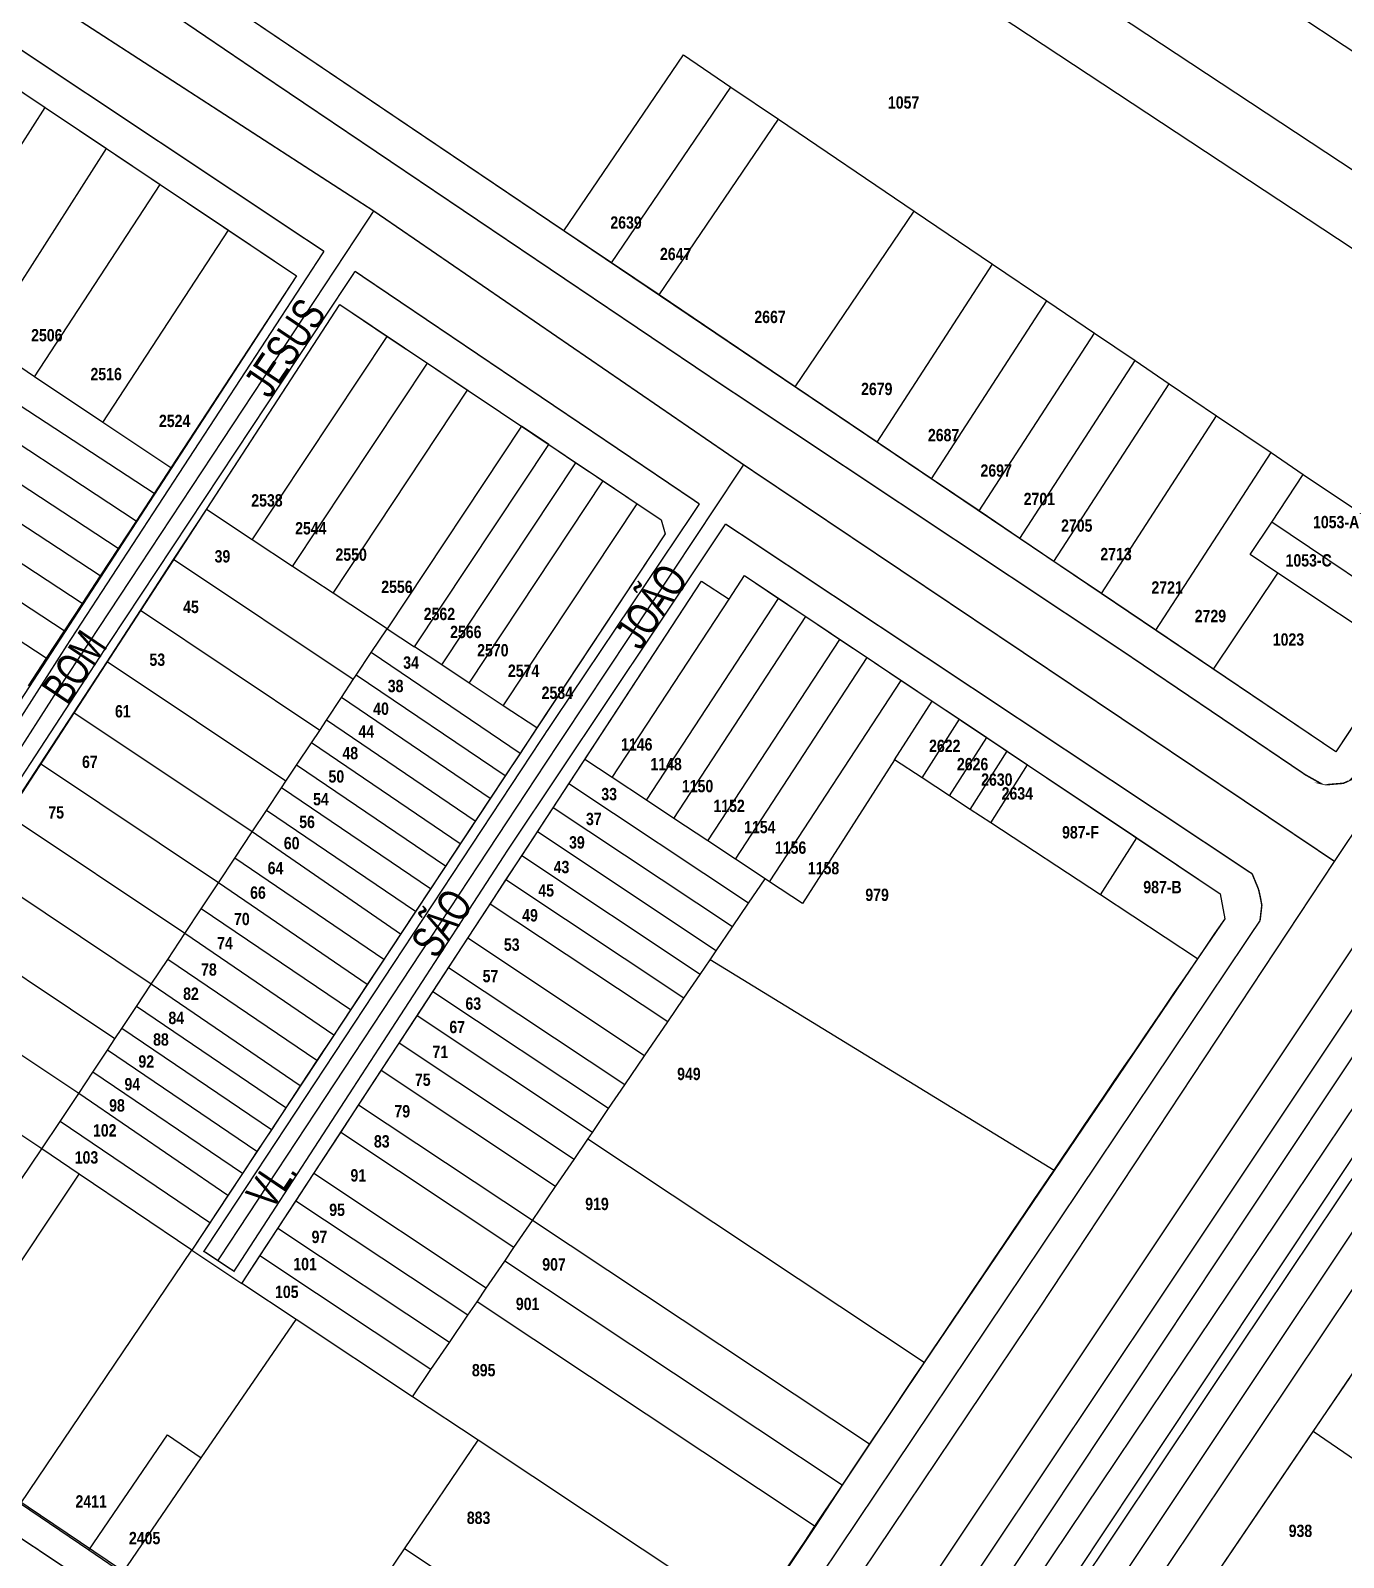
# Model space of a CAD drawing. Extents: x 203136 to 205923, y 4839890 to 4842982.
# Drawn here: x 204175.8 to 204335.9, y 4840668.6 to 4840854.8 of the extents above; entities that cross this region are included whole.
import ezdxf
from ezdxf.enums import TextEntityAlignment as Align

# ---------------------------------------------------------------- set-up
doc = ezdxf.new("R2010")
doc.units = 0
doc.header["$LTSCALE"] = 1.5
doc.header["$MEASUREMENT"] = 0
doc.linetypes.add('TRACO_11', pattern=[8, 3, -1, 3, -1])
for name, color, linetype in [('CD_MALHA_LOTES', 40, 'CONTINUOUS'), ('RU-QUADRAS', 210, 'CONTINUOUS'), ('SV-EIXO-RUA-PAV', 20, 'CONTINUOUS'), ('SV-RUA-NAO-PAV-S-GUIA-C-GUIA', 7, 'CONTINUOUS'), ('SV-RUA-PAVIM-S-GUIA-C-GUIA', 7, 'CONTINUOUS'), ('SV-TXT-RUA-N-PAV-S-GUIA-C-GUIA', 7, 'CONTINUOUS'), ('Th_NmrPort', 1, 'CONTINUOUS')]:
    doc.layers.add(name, color=color, linetype=linetype)
doc.styles.add('3488-41-2D_TXTB$0$ARIAL', font='ARIAL.TTF')
doc.styles.get("Standard").update_dxf_attribs({"font": 'swisscbo.ttf'})

msp = doc.modelspace()

# ---------------------------------------------------------------- linework, layer by layer
at = {"layer": 'CD_MALHA_LOTES', "linetype": 'Continuous', "flags": 128}
for points in [[(204368.31, 4840817.13), (204240.78, 4840901.21)], [(204363.9, 4840810.45), (204236.54, 4840894.43)], [(204240.81, 4840830.38), (204185.35, 4840867.8)], [(204374.91, 4840827.15), (204324.77, 4840860.34)], [(204170.05, 4840850.41), (204177.53, 4840845.4)], [(204240.81, 4840830.38), (204255.37, 4840851.82)], [(204255.37, 4840851.82), (204261.16, 4840847.89)], [(204246.61, 4840826.46), (204261.16, 4840847.89)], [(204261.16, 4840847.89), (204266.96, 4840843.97)], [(204162.44, 4840821.81), (204177.53, 4840845.4)], [(204177.53, 4840845.4), (204185.01, 4840840.4)], [(204252.41, 4840822.54), (204266.96, 4840843.97)], [(204266.96, 4840843.97), (204283.52, 4840832.77)], [(204169.92, 4840816.81), (204185.01, 4840840.4)], [(204185.01, 4840840.4), (204191.56, 4840836.02)], [(204176.25, 4840812.57), (204191.56, 4840836.02)], [(204191.56, 4840836.02), (204199.88, 4840830.45)], [(204268.99, 4840811.35), (204283.52, 4840832.77)], [(204283.52, 4840832.77), (204293.08, 4840826.3)], [(204184.56, 4840807.01), (204199.88, 4840830.45)], [(204199.88, 4840830.45), (204208.19, 4840824.89)], [(204246.61, 4840826.46), (204240.81, 4840830.38)], [(204252.41, 4840822.54), (204246.61, 4840826.46)], [(204279.01, 4840804.59), (204293.08, 4840826.3)], [(204293.08, 4840826.3), (204299.71, 4840821.82)], [(204208.19, 4840824.89), (204192.87, 4840801.45)], [(204268.99, 4840811.35), (204252.41, 4840822.54)], [(204197.2, 4840796.4), (204213.47, 4840821.36)], [(204213.47, 4840821.36), (204219.25, 4840817.49)], [(204285.64, 4840800.11), (204299.71, 4840821.82)], [(204299.71, 4840821.82), (204305.5, 4840817.89)], [(204176.25, 4840812.57), (204169.92, 4840816.81)], [(204202.8, 4840792.7), (204219.25, 4840817.49)], [(204219.25, 4840817.49), (204224.15, 4840814.21)], [(204291.45, 4840796.2), (204305.5, 4840817.89)], [(204305.5, 4840817.89), (204310.47, 4840814.53)], [(204190.83, 4840798.32), (204167.76, 4840813.43)], [(204207.72, 4840789.45), (204224.15, 4840814.21)], [(204224.15, 4840814.21), (204229.06, 4840810.93)], [(204296.42, 4840792.84), (204310.47, 4840814.53)], [(204310.47, 4840814.53), (204314.62, 4840811.72)], [(204184.56, 4840807.01), (204176.25, 4840812.57)], [(204279.01, 4840804.59), (204268.99, 4840811.35)], [(204300.57, 4840790.04), (204314.62, 4840811.72)], [(204314.62, 4840811.72), (204320.41, 4840807.8)], [(204188.63, 4840794.97), (204165.61, 4840810.06)], [(204212.65, 4840786.19), (204229.06, 4840810.93)], [(204229.06, 4840810.93), (204235.62, 4840806.54)], [(204306.37, 4840786.13), (204320.41, 4840807.8)], [(204320.41, 4840807.8), (204327.04, 4840803.32)], [(204186.44, 4840791.63), (204163.45, 4840806.69)], [(204192.87, 4840801.45), (204184.56, 4840807.01)], [(204235.62, 4840806.54), (204219.23, 4840781.84)], [(204238.95, 4840804.31), (204235.62, 4840806.54)], [(204222.57, 4840779.63), (204238.95, 4840804.31)], [(204238.95, 4840804.31), (204242.27, 4840802.09)], [(204285.64, 4840800.11), (204279.01, 4840804.59)], [(204184.25, 4840788.28), (204161.29, 4840803.32)], [(204225.9, 4840777.43), (204242.27, 4840802.09)], [(204242.27, 4840802.09), (204245.6, 4840799.87)], [(204313, 4840781.65), (204327.04, 4840803.32)], [(204327.04, 4840803.32), (204330.98, 4840800.65)], [(204192.87, 4840801.45), (204190.83, 4840798.32)], [(204291.45, 4840796.2), (204285.64, 4840800.11)], [(204327.12, 4840794.85), (204330.98, 4840800.65)], [(204330.98, 4840800.65), (204349.25, 4840788.4)], [(204182.06, 4840784.93), (204159.14, 4840799.95)], [(204190.83, 4840798.32), (204188.63, 4840794.97)], [(204229.24, 4840775.22), (204245.6, 4840799.87)], [(204245.6, 4840799.87), (204249.75, 4840797.09)], [(204179.87, 4840781.59), (204156.98, 4840796.58)], [(204193.21, 4840790.27), (204197.2, 4840796.4)], [(204202.8, 4840792.7), (204197.2, 4840796.4)], [(204233.41, 4840772.46), (204249.75, 4840797.09)], [(204249.75, 4840797.09), (204252.68, 4840795.12)], [(204188.63, 4840794.97), (204186.44, 4840791.63)], [(204252.68, 4840795.12), (204253.15, 4840793.43)], [(204296.42, 4840792.84), (204291.45, 4840796.2)], [(204324.5, 4840790.9), (204327.12, 4840794.85)], [(204345.38, 4840782.57), (204327.12, 4840794.85)], [(204177.67, 4840778.24), (204154.83, 4840793.21)], [(204207.72, 4840789.45), (204202.8, 4840792.7)], [(204253.15, 4840793.43), (204237.5, 4840769.76)], [(204300.57, 4840790.04), (204296.42, 4840792.84)], [(204186.44, 4840791.63), (204184.25, 4840788.28)], [(204327.89, 4840788.63), (204324.5, 4840790.9)], [(204189.15, 4840784.05), (204193.21, 4840790.27)], [(204215.12, 4840775.65), (204193.21, 4840790.27)], [(204212.65, 4840786.19), (204207.72, 4840789.45)], [(204306.37, 4840786.13), (204300.57, 4840790.04)], [(204184.25, 4840788.28), (204182.06, 4840784.93)], [(204243.36, 4840765.9), (204257.6, 4840787.65), (204260.94, 4840785.44)], [(204260.94, 4840785.44), (204262.83, 4840788.33)], [(204262.83, 4840788.33), (204266.99, 4840785.55)], [(204320.03, 4840776.91), (204327.89, 4840788.63)], [(204342.81, 4840778.7), (204327.89, 4840788.63)], [(204219.23, 4840781.84), (204212.65, 4840786.19)], [(204246.7, 4840763.69), (204260.94, 4840785.44)], [(204250.86, 4840760.93), (204266.99, 4840785.55)], [(204266.99, 4840785.55), (204270.31, 4840783.33)], [(204313, 4840781.65), (204306.37, 4840786.13)], [(204182.06, 4840784.93), (204179.87, 4840781.59)], [(204185.1, 4840777.82), (204189.15, 4840784.05)], [(204211.02, 4840769.45), (204189.15, 4840784.05)], [(204254.2, 4840758.72), (204270.31, 4840783.33)], [(204270.31, 4840783.33), (204274.47, 4840780.55)], [(204179.87, 4840781.59), (204177.67, 4840778.24)], [(204217.31, 4840778.94), (204219.23, 4840781.84)], [(204219.23, 4840781.84), (204222.57, 4840779.63)], [(204320.03, 4840776.91), (204313, 4840781.65)], [(204225.9, 4840777.43), (204222.57, 4840779.63)], [(204258.37, 4840755.97), (204274.47, 4840780.55)], [(204274.47, 4840780.55), (204277.79, 4840778.32)], [(204177.67, 4840778.24), (204175.48, 4840774.9)], [(204181.04, 4840771.6), (204185.1, 4840777.82)], [(204206.91, 4840763.26), (204185.1, 4840777.82)], [(204215.48, 4840776.19), (204217.31, 4840778.94)], [(204235.45, 4840766.65), (204217.31, 4840778.94)], [(204261.71, 4840753.76), (204277.79, 4840778.32)], [(204277.79, 4840778.32), (204281.95, 4840775.54)], [(204342.81, 4840778.7), (204334.93, 4840766.85)], [(204215.12, 4840775.65), (204215.48, 4840776.19)], [(204233.63, 4840763.89), (204215.48, 4840776.19)], [(204229.24, 4840775.22), (204225.9, 4840777.43)], [(204334.93, 4840766.85), (204320.03, 4840776.91)], [(204213.66, 4840773.44), (204215.12, 4840775.65)], [(204233.41, 4840772.46), (204229.24, 4840775.22)], [(204265.88, 4840751), (204281.95, 4840775.54)], [(204281.95, 4840775.54), (204285.72, 4840773.02)], [(204211.84, 4840770.69), (204213.66, 4840773.44)], [(204231.81, 4840761.14), (204213.66, 4840773.44)], [(204237.5, 4840769.76), (204233.41, 4840772.46)], [(204281.14, 4840765.84), (204285.72, 4840773.02)], [(204285.72, 4840773.02), (204289.04, 4840770.8)], [(204176.98, 4840765.37), (204181.04, 4840771.6)], [(204202.8, 4840757.07), (204181.04, 4840771.6)], [(204211.02, 4840769.45), (204211.84, 4840770.69)], [(204229.99, 4840758.39), (204211.84, 4840770.69)], [(204284.48, 4840763.65), (204289.04, 4840770.8)], [(204289.04, 4840770.8), (204292.37, 4840768.57)], [(204210.01, 4840767.94), (204211.02, 4840769.45)], [(204237.5, 4840769.76), (204235.45, 4840766.65)], [(204287.83, 4840761.45), (204292.37, 4840768.57)], [(204292.37, 4840768.57), (204294.86, 4840766.9)], [(204208.19, 4840765.19), (204210.01, 4840767.94)], [(204228.17, 4840755.63), (204210.01, 4840767.94)], [(204235.45, 4840766.65), (204233.63, 4840763.89)], [(204290.34, 4840759.81), (204294.86, 4840766.9)], [(204294.86, 4840766.9), (204297.36, 4840765.24)], [(204172.92, 4840759.15), (204176.98, 4840765.37)], [(204198.69, 4840750.88), (204176.98, 4840765.37)], [(204206.91, 4840763.26), (204208.19, 4840765.19)], [(204226.35, 4840752.88), (204208.19, 4840765.19)], [(204241.41, 4840762.92), (204243.36, 4840765.9)], [(204246.7, 4840763.69), (204243.36, 4840765.9)], [(204281.14, 4840765.84), (204269.89, 4840748.35)], [(204284.48, 4840763.65), (204281.14, 4840765.84)], [(204292.85, 4840758.16), (204297.36, 4840765.24)], [(204297.36, 4840765.24), (204310.66, 4840756.34)], [(204206.36, 4840762.44), (204206.91, 4840763.26)], [(204233.63, 4840763.89), (204231.81, 4840761.14)], [(204239.49, 4840760), (204241.41, 4840762.92)], [(204263.32, 4840748.37), (204241.41, 4840762.92)], [(204250.86, 4840760.93), (204246.7, 4840763.69)], [(204287.83, 4840761.45), (204284.48, 4840763.65)], [(204204.54, 4840759.69), (204206.36, 4840762.44)], [(204224.53, 4840750.13), (204206.36, 4840762.44)], [(204231.81, 4840761.14), (204229.99, 4840758.39)], [(204254.2, 4840758.72), (204250.86, 4840760.93)], [(204290.34, 4840759.81), (204287.83, 4840761.45)], [(204194.59, 4840744.69), (204172.92, 4840759.15)], [(204202.8, 4840757.07), (204204.54, 4840759.69)], [(204222.71, 4840747.37), (204204.54, 4840759.69)], [(204237.58, 4840757.07), (204239.49, 4840760)], [(204261.35, 4840745.48), (204239.49, 4840760)], [(204292.85, 4840758.16), (204290.34, 4840759.81)], [(204229.99, 4840758.39), (204228.17, 4840755.63)], [(204258.37, 4840755.97), (204254.2, 4840758.72)], [(204306.23, 4840749.39), (204292.85, 4840758.16)], [(204200.67, 4840753.86), (204202.8, 4840757.07)], [(204220.89, 4840744.62), (204202.8, 4840757.07)], [(204228.17, 4840755.63), (204226.35, 4840752.88)], [(204235.66, 4840754.14), (204237.58, 4840757.07)], [(204259.38, 4840742.59), (204237.58, 4840757.07)], [(204261.71, 4840753.76), (204258.37, 4840755.97)], [(204306.23, 4840749.39), (204310.66, 4840756.34)], [(204310.66, 4840756.34), (204320.83, 4840749.53)], [(204198.69, 4840750.88), (204200.67, 4840753.86)], [(204218.85, 4840741.53), (204200.67, 4840753.86)], [(204233.74, 4840751.21), (204235.66, 4840754.14)], [(204257.41, 4840739.7), (204235.66, 4840754.14)], [(204265.35, 4840751.35), (204261.71, 4840753.76)], [(204190.48, 4840738.5), (204168.87, 4840752.92)], [(204226.35, 4840752.88), (204224.53, 4840750.13)], [(204196.58, 4840747.69), (204198.69, 4840750.88)], [(204216.81, 4840738.45), (204198.69, 4840750.88)], [(204224.53, 4840750.13), (204222.71, 4840747.37)], [(204231.82, 4840748.28), (204233.74, 4840751.21)], [(204255.44, 4840736.8), (204233.74, 4840751.21)], [(204263.32, 4840748.37), (204265.35, 4840751.35)], [(204265.88, 4840751), (204265.35, 4840751.35)], [(204269.89, 4840748.35), (204265.88, 4840751)], [(204229.08, 4840744.1), (204231.82, 4840748.28)], [(204253.47, 4840733.91), (204231.82, 4840748.28)], [(204261.35, 4840745.48), (204263.32, 4840748.37)], [(204318.09, 4840741.6), (204306.23, 4840749.39)], [(204320.83, 4840749.53), (204321.39, 4840746.47)], [(204186.05, 4840731.83), (204164.5, 4840746.22)], [(204194.59, 4840744.69), (204196.58, 4840747.69)], [(204214.77, 4840735.36), (204196.58, 4840747.69)], [(204222.71, 4840747.37), (204220.89, 4840744.62)], [(204321.39, 4840746.47), (204318.09, 4840741.6)], [(204192.48, 4840741.52), (204194.59, 4840744.69)], [(204212.73, 4840732.27), (204194.59, 4840744.69)], [(204220.89, 4840744.62), (204218.85, 4840741.53)], [(204259.38, 4840742.59), (204261.35, 4840745.48)], [(204226.73, 4840740.5), (204229.08, 4840744.1)], [(204250.65, 4840729.78), (204229.08, 4840744.1)], [(204258.62, 4840741.48), (204259.38, 4840742.59)], [(204190.48, 4840738.5), (204192.48, 4840741.52)], [(204210.69, 4840729.18), (204192.48, 4840741.52)], [(204218.85, 4840741.53), (204216.81, 4840738.45)], [(204224.81, 4840737.58), (204226.73, 4840740.5)], [(204248.23, 4840726.23), (204226.73, 4840740.5)], [(204257.41, 4840739.7), (204258.62, 4840741.48)], [(204300.6, 4840715.79), (204258.62, 4840741.48)], [(204318.09, 4840741.6), (204300.6, 4840715.79)], [(204181.63, 4840725.17), (204160.16, 4840739.5)], [(204255.44, 4840736.8), (204257.41, 4840739.7)], [(204188.67, 4840735.77), (204190.48, 4840738.5)], [(204208.65, 4840726.1), (204190.48, 4840738.5)], [(204216.81, 4840738.45), (204214.77, 4840735.36)], [(204222.89, 4840734.65), (204224.81, 4840737.58)], [(204246.26, 4840723.33), (204224.81, 4840737.58)], [(204253.47, 4840733.91), (204255.44, 4840736.8)], [(204186.9, 4840733.11), (204188.67, 4840735.77)], [(204206.89, 4840723.43), (204188.67, 4840735.77)], [(204214.77, 4840735.36), (204212.73, 4840732.27)], [(204186.05, 4840731.83), (204186.9, 4840733.11)], [(204205.13, 4840720.76), (204186.9, 4840733.11)], [(204220.7, 4840731.3), (204222.89, 4840734.65)], [(204244.29, 4840720.44), (204222.89, 4840734.65)], [(204250.65, 4840729.78), (204253.47, 4840733.91)], [(204185.13, 4840730.44), (204186.05, 4840731.83)], [(204212.73, 4840732.27), (204210.69, 4840729.18)], [(204218.51, 4840727.96), (204220.7, 4840731.3)], [(204242.04, 4840717.13), (204220.7, 4840731.3)], [(204183.36, 4840727.77), (204185.13, 4840730.44)], [(204203.36, 4840718.09), (204185.13, 4840730.44)], [(204248.23, 4840726.23), (204250.65, 4840729.78)], [(204181.63, 4840725.17), (204183.36, 4840727.77)], [(204201.6, 4840715.42), (204183.36, 4840727.77)], [(204210.69, 4840729.18), (204208.65, 4840726.1)], [(204215.77, 4840723.77), (204218.51, 4840727.96)], [(204239.78, 4840713.83), (204218.51, 4840727.96)], [(204208.65, 4840726.1), (204206.89, 4840723.43)], [(204246.26, 4840723.33), (204248.23, 4840726.23)], [(204179.38, 4840721.77), (204181.63, 4840725.17)], [(204199.83, 4840712.75), (204181.63, 4840725.17)], [(204213.58, 4840720.43), (204215.77, 4840723.77)], [(204236.97, 4840709.7), (204215.77, 4840723.77)], [(204206.89, 4840723.43), (204205.13, 4840720.76)], [(204244.29, 4840720.44), (204246.26, 4840723.33)], [(204177.15, 4840718.41), (204172.27, 4840721.7)], [(204177.15, 4840718.41), (204179.38, 4840721.77)], [(204197.63, 4840709.41), (204179.38, 4840721.77)], [(204205.13, 4840720.76), (204203.36, 4840718.09)], [(204210.29, 4840715.41), (204213.58, 4840720.43)], [(204234.71, 4840706.39), (204213.58, 4840720.43)], [(204243.73, 4840719.61), (204244.29, 4840720.44)], [(204156.27, 4840687.53), (204177.15, 4840718.41)], [(204181.68, 4840715.35), (204177.15, 4840718.41)], [(204203.36, 4840718.09), (204201.6, 4840715.42)], [(204242.04, 4840717.13), (204243.73, 4840719.61)], [(204284.73, 4840692.39), (204243.73, 4840719.61)], [(204239.78, 4840713.83), (204242.04, 4840717.13)], [(204160.98, 4840684.34), (204181.68, 4840715.35)], [(204195.42, 4840706.07), (204181.68, 4840715.35)], [(204201.6, 4840715.42), (204199.83, 4840712.75)], [(204208.1, 4840712.06), (204210.29, 4840715.41)], [(204231.34, 4840701.43), (204210.29, 4840715.41)], [(204300.6, 4840715.79), (204284.73, 4840692.39)], [(204199.83, 4840712.75), (204197.63, 4840709.41)], [(204236.97, 4840709.7), (204239.78, 4840713.83)], [(204205.91, 4840708.71), (204208.1, 4840712.06)], [(204229.08, 4840698.13), (204208.1, 4840712.06)], [(204197.63, 4840709.41), (204195.42, 4840706.07)], [(204234.71, 4840706.39), (204236.97, 4840709.7)], [(204278.06, 4840682.41), (204236.97, 4840709.7)], [(204203.72, 4840705.37), (204205.91, 4840708.71)], [(204226.83, 4840694.82), (204205.91, 4840708.71)], [(204174.52, 4840675.16), (204195.42, 4840706.07)], [(204195.42, 4840706.07), (204201.53, 4840702.02)], [(204201.53, 4840702.02), (204203.72, 4840705.37)], [(204224.58, 4840691.51), (204203.72, 4840705.37)], [(204233.59, 4840704.74), (204234.71, 4840706.39)], [(204231.34, 4840701.43), (204233.59, 4840704.74)], [(204274.75, 4840677.41), (204233.59, 4840704.74)], [(204208.13, 4840697.63), (204201.53, 4840702.02)], [(204230.21, 4840699.78), (204231.34, 4840701.43)], [(204229.08, 4840698.13), (204230.21, 4840699.78)], [(204271.43, 4840672.4), (204230.21, 4840699.78)], [(204196.58, 4840680.74), (204208.13, 4840697.63)], [(204222.33, 4840688.21), (204208.13, 4840697.63)], [(204226.83, 4840694.82), (204229.08, 4840698.13)], [(204224.58, 4840691.51), (204226.83, 4840694.82)], [(204284.73, 4840692.39), (204278.06, 4840682.41)], [(204222.33, 4840688.21), (204224.58, 4840691.51)], [(204332.19, 4840683.96), (204336.64, 4840690.51)], [(204230.33, 4840682.89), (204222.33, 4840688.21)], [(204182.85, 4840669.51), (204192.44, 4840683.54)], [(204192.44, 4840683.54), (204196.58, 4840680.74)], [(204221.36, 4840669.64), (204230.33, 4840682.89)], [(204263.7, 4840660.74), (204230.33, 4840682.89)], [(204319.15, 4840664.74), (204332.19, 4840683.96)], [(204372.05, 4840656.65), (204332.19, 4840683.96)], [(204278.06, 4840682.41), (204274.75, 4840677.41)], [(204186.99, 4840666.7), (204196.58, 4840680.74)], [(204274.75, 4840677.41), (204271.43, 4840672.4)], [(204182.85, 4840669.51), (204174.52, 4840675.16)], [(204271.43, 4840672.4), (204263.7, 4840660.74)], [(204186.99, 4840666.7), (204182.85, 4840669.51)], [(204209.25, 4840651.73), (204221.36, 4840669.64)], [(204229.85, 4840664), (204221.36, 4840669.64)]]:
    msp.add_lwpolyline(points, dxfattribs=at)
at = {"layer": 'RU-QUADRAS', "color": 6, "linetype": 'Continuous'}
msp.add_lwpolyline([(204185.35, 4840867.8), (204261.56, 4840987.18), (204413.58, 4840885.22), (204334.93, 4840766.85)], close=True, dxfattribs=at)
msp.add_lwpolyline([(204159.17, 4840857.69), (204098.89, 4840770.33), (204102.92, 4840767.44), (204163.98, 4840854.47), (204208.19, 4840824.89), (204150.51, 4840736.26), (204155.84, 4840732.8), (204213.47, 4840821.36), (204252.68, 4840795.12), (204253.15, 4840793.43), (204195.42, 4840706.07), (204201.53, 4840702.02), (204257.6, 4840787.65), (204260.94, 4840785.44), (204262.83, 4840788.33), (204320.83, 4840749.53), (204321.39, 4840746.47, 0.0049104512), (204243.73, 4840630.61)], format="xyb", dxfattribs=at)
for points in [[(204241.39, 4840630.23), (204123.87, 4840709.51), (204064.44, 4840748.43), (204025.76, 4840773.15), (204024.71, 4840771.45), (204019.28, 4840774.92), (204021.38, 4840778.33), (203988.18, 4840799.52)], [(204278.37, 4840604.66), (204359.09, 4840723.6), (204486.19, 4840638.74)]]:
    msp.add_lwpolyline(points, dxfattribs=at)
at = {"layer": 'SV-EIXO-RUA-PAV', "const_width": 0.18}
for points in [[(203785.506106, 4839897.911714), (203813.066431, 4839939.541296), (203895.265583, 4840062.117287), (203986.330293, 4840197.220699), (204075.371343, 4840332.51684), (204166.14696, 4840467.812981), (204258.698822, 4840606.743049), (204349.432758, 4840741.874396), (204441.172022, 4840879.868751), (204532.718556, 4841016.32127), (204553.93, 4841049.35)], [(203879.435958, 4840071.696704), (203924.539774, 4840138.887439), (203971.038552, 4840207.996248), (204010.155649, 4840266.526586), (204048.342771, 4840323.313219), (204062.059911, 4840343.772682), (204076.590779, 4840365.627108), (204111.639234, 4840418.05448), (204151.9188, 4840478.037905), (204168.658361, 4840503.495986), (204207.659211, 4840562.898175), (204243.172653, 4840616.953005), (204254.797348, 4840633.808812), (204275.954292, 4840665.021118), (204299.029311, 4840699.37209), (204334.775247, 4840753.485044), (204426.784705, 4840890.947058), (204462.414394, 4840944.275344), (204503.158948, 4841005.653732), (204518.096681, 4841026.810676), (204532.33, 4841049.35)], [(203887.007883, 4840069.173018), (203888.793838, 4840071.842013), (203946.684817, 4840158.213494), (204029.801383, 4840281.667751), (204119.660273, 4840416.04922), (204206.264248, 4840545.780812), (204263.341498, 4840632.501034), (204338.785766, 4840745.609313), (204416.903714, 4840862.786235), (204506.065122, 4840995.540247), (204542.27, 4841049.35)], [(203890.12, 4841049.36), (204041.065484, 4840948.865929), (204051.087421, 4840941.156747), (204065.602559, 4840933.766486), (204120.549896, 4840896.688201), (204132.363325, 4840889.14349), (204167.629886, 4840865.193996), (204175.422779, 4840860.081461), (204217.60716, 4840832.78155), (204262.716474, 4840801.839746), (204334.775247, 4840753.485044)], [(204564.18, 4841049.35), (204539.789785, 4841011.280242), (204510.257043, 4840968.375493), (204489.792445, 4840937.447257), (204460.282605, 4840893.447108), (204449.27531, 4840876.725815), (204429.738974, 4840847.465302), (204399.128799, 4840801.416952), (204357.291663, 4840738.743866), (204323.934239, 4840688.7582), (204283.94138, 4840628.802183)], [(204217.60716, 4840832.78155), (204198.632083, 4840804.016244), (204178.955226, 4840774.188627), (204153.829677, 4840734.950889)], [(204262.716474, 4840801.839746), (204238.97373, 4840766.0529), (204198.617797, 4840704.830935)]]:
    msp.add_lwpolyline(points, dxfattribs=at)
at = {"layer": 'SV-RUA-NAO-PAV-S-GUIA-C-GUIA', "linetype": 'TRACO_11', "const_width": 0.18}
for points in [[(204215.33, 4840825.42), (204184.58, 4840778.98), (204167.27, 4840752.44), (204155.47, 4840734), (204152.12, 4840735.87), (204180.31, 4840780.01), (204211.54, 4840827.86)], [(204257.33, 4840797.06), (204238.65, 4840769.25), (204196.9, 4840705.93), (204200.57, 4840703.5), (204233.98, 4840754.9), (204260.52, 4840794.61)]]:
    msp.add_lwpolyline(points, dxfattribs=at)
at = {"layer": 'SV-RUA-PAVIM-S-GUIA-C-GUIA', "linetype": 'Continuous', "const_width": 0.18}
for points in [[(204181.21, 4840864.84), (204204.64, 4840848.95), (204259.21, 4840812.16), (204308.66, 4840779.3), (204331.24, 4840764.03), (204333.13, 4840762.97), (204333.12, 4840762.97), (204333.75, 4840762.82), (204334.79, 4840762.91), (204335.88, 4840763), (204336.73, 4840763.4), (204336.7, 4840763.4), (204338.22, 4840764.98), (204380.4, 4840827.61), (204417.69, 4840883.14), (204418.33, 4840886.71), (204417.11, 4840888.42), (204383.67, 4840910.52), (204337.64, 4840941.73), (204263.52, 4840991.57)], [(204457.06, 4840897.06), (204421.7, 4840844.13), (204385.45, 4840789.99), (204335.71, 4840715.44), (204302.36, 4840665.24), (204269.31, 4840616.58), (204269.09, 4840615.69), (204269.2, 4840614.84), (204269.96, 4840614.7), (204270.64, 4840615.3), (204279.8, 4840629.37), (204322.2, 4840692.79), (204354.8, 4840741.46), (204401.61, 4840811.29), (204458.2, 4840896.29)], [(204165.57, 4840858.43), (204211.54, 4840827.86)], [(204215.33, 4840825.42), (204257.33, 4840797.06)], [(204302.3, 4840649.49), (204354.61, 4840727.66), (204356.14, 4840728.78), (204358.43, 4840728.89), (204360.56, 4840727.9), (204362.98, 4840726.41), (204391.27, 4840707.6), (204458.91, 4840662.68)]]:
    msp.add_lwpolyline(points, dxfattribs=at)
at = {"layer": 'SV-RUA-PAVIM-S-GUIA-C-GUIA', "const_width": 0.18}
for points in [[(204324.74, 4840751.96), (204260.52, 4840794.61)], [(204324.25, 4840710.49), (204357.11, 4840759.9)], [(204325.52, 4840750.07), (204324.74, 4840751.96)], [(204325.74, 4840749.08), (204325.52, 4840750.07)], [(204325.7, 4840746.26), (204325.92, 4840748.13)], [(204325.92, 4840748.13), (204325.74, 4840749.08)], [(204268.49, 4840660.98), (204325.7, 4840746.26)], [(204340.17, 4840740.21), (204316.84, 4840705.22)], [(204112.43, 4840711.98), (204176.28, 4840669.82)], [(204290.74, 4840660.04), (204324.25, 4840710.49)], [(204316.84, 4840705.22), (204289.12, 4840663.73)], [(204176.28, 4840669.82), (204238.42, 4840628.27)]]:
    msp.add_lwpolyline(points, dxfattribs=at)

# ---------------------------------------------------------------- texts
at = {"layer": 'SV-TXT-RUA-N-PAV-S-GUIA-C-GUIA', "style": '3488-41-2D_TXTB$0$ARIAL', "width": 0.7}
for s, p in [('JESUS', (204204.921242, 4840809.776656)), ('JOÃO', (204250.179428, 4840779.074603)), ('BOM', (204180.26952, 4840772.364043)), ('SÃO', (204225.275596, 4840741.445187)), ('VL.', (204205.160963, 4840710.794317))]:
    msp.add_text(s, height=4, rotation=56, dxfattribs=at).set_placement(p)
at = {"layer": 'Th_NmrPort', "color": 1}
for s, p in [('1057', (204280.318554, 4840846.007271)), ('2639', (204246.468086, 4840831.374422)), ('2647', (204252.518086, 4840827.534422)), ('2667', (204264.028086, 4840819.864422)), ('2506', (204175.826432, 4840817.634482)), ('2516', (204183.066432, 4840812.894482)), ('2679', (204277.046432, 4840811.084482)), ('2524', (204191.416432, 4840807.184482)), ('2687', (204285.196432, 4840805.454482)), ('2697', (204291.606432, 4840801.134482)), ('2538', (204202.676432, 4840797.494482)), ('2701', (204296.876432, 4840797.664482)), ('2544', (204208.026432, 4840794.094482)), ('2705', (204301.436432, 4840794.424482)), ('1053-A', (204332.164422, 4840794.851914)), ('39', (204198.204422, 4840790.671914)), ('2550', (204212.946432, 4840790.884482)), ('2713', (204306.226432, 4840790.944482)), ('1053-C', (204328.814422, 4840790.181914)), ('2556', (204218.526432, 4840786.954482)), ('2721', (204312.456432, 4840786.874482)), ('45', (204194.364422, 4840784.501914)), ('2562', (204223.706432, 4840783.644482)), ('2729', (204317.736432, 4840783.394482)), ('2566', (204226.926432, 4840781.454482)), ('2570', (204230.226432, 4840779.224482)), ('1023', (204327.254422, 4840780.531914)), ('53', (204190.254422, 4840778.071914)), ('34', (204221.204422, 4840777.721914)), ('2574', (204233.976432, 4840776.724482)), ('38', (204219.324422, 4840774.861914)), ('2584', (204238.086432, 4840774.044482)), ('61', (204186.054422, 4840771.781914)), ('40', (204217.544422, 4840772.091914)), ('44', (204215.754422, 4840769.321914)), ('1146', (204247.776432, 4840767.744482)), ('48', (204213.794422, 4840766.681914)), ('2622', (204285.336432, 4840767.564482)), ('67', (204182.034422, 4840765.611914)), ('1148', (204251.356432, 4840765.334482)), ('2626', (204288.736432, 4840765.334482)), ('50', (204212.094422, 4840763.831914)), ('1150', (204255.196432, 4840762.654482)), ('2630', (204291.686432, 4840763.454482)), ('54', (204210.214422, 4840761.061914)), ('33', (204245.364422, 4840761.681914)), ('1152', (204259.036432, 4840760.244482)), ('2634', (204294.186432, 4840761.764482)), ('75', (204177.924422, 4840759.451914)), ('56', (204208.524422, 4840758.291914)), ('37', (204243.494422, 4840758.651914)), ('1154', (204262.786432, 4840757.654482)), ('987-F', (204301.556432, 4840757.024482)), ('60', (204206.644422, 4840755.701914)), ('39', (204241.434422, 4840755.791914)), ('1156', (204266.536432, 4840755.154482)), ('43', (204239.554422, 4840752.791914)), ('64', (204204.674422, 4840752.661914)), ('1158', (204270.556432, 4840752.654482)), ('66', (204202.534422, 4840749.671914)), ('45', (204237.684422, 4840749.941914)), ('979', (204277.564422, 4840749.401914)), ('987-B', (204311.464422, 4840750.341914)), ('70', (204200.574422, 4840746.451914)), ('49', (204235.714422, 4840746.901914)), ('74', (204198.514422, 4840743.511914)), ('53', (204233.484422, 4840743.331914)), ('78', (204196.554422, 4840740.291914)), ('57', (204230.894422, 4840739.491914)), ('82', (204194.364422, 4840737.341914)), ('63', (204228.794422, 4840736.141914)), ('84', (204192.574422, 4840734.391914)), ('67', (204226.834422, 4840733.281914)), ('88', (204190.704422, 4840731.761914)), ('92', (204188.914422, 4840729.081914)), ('71', (204224.774422, 4840730.241914)), ('75', (204222.634422, 4840726.851914)), ('949', (204254.614422, 4840727.561914)), ('94', (204187.214422, 4840726.311914)), ('98', (204185.344422, 4840723.721914)), ('79', (204220.134422, 4840723.011914)), ('102', (204183.374422, 4840720.681914)), ('83', (204217.634422, 4840719.341914)), ('103', (204181.144422, 4840717.381914)), ('91', (204214.774422, 4840715.191914)), ('95', (204212.184422, 4840710.991914)), ('919', (204243.404422, 4840711.711914)), ('97', (204210.034422, 4840707.691914)), ('101', (204207.804422, 4840704.381914)), ('907', (204238.164482, 4840704.343568)), ('105', (204205.574422, 4840700.991914)), ('901', (204234.944482, 4840699.523568)), ('895', (204229.584482, 4840691.443568)), ('2411', (204181.236432, 4840675.434482)), ('883', (204228.964482, 4840673.443568)), ('2405', (204187.756432, 4840670.964482)), ('938', (204329.194422, 4840671.851914))]:
    msp.add_text(s, height=1.5, dxfattribs=at).set_placement(p, align=Align.MIDDLE_LEFT)

doc.saveas('drawing.dxf')
